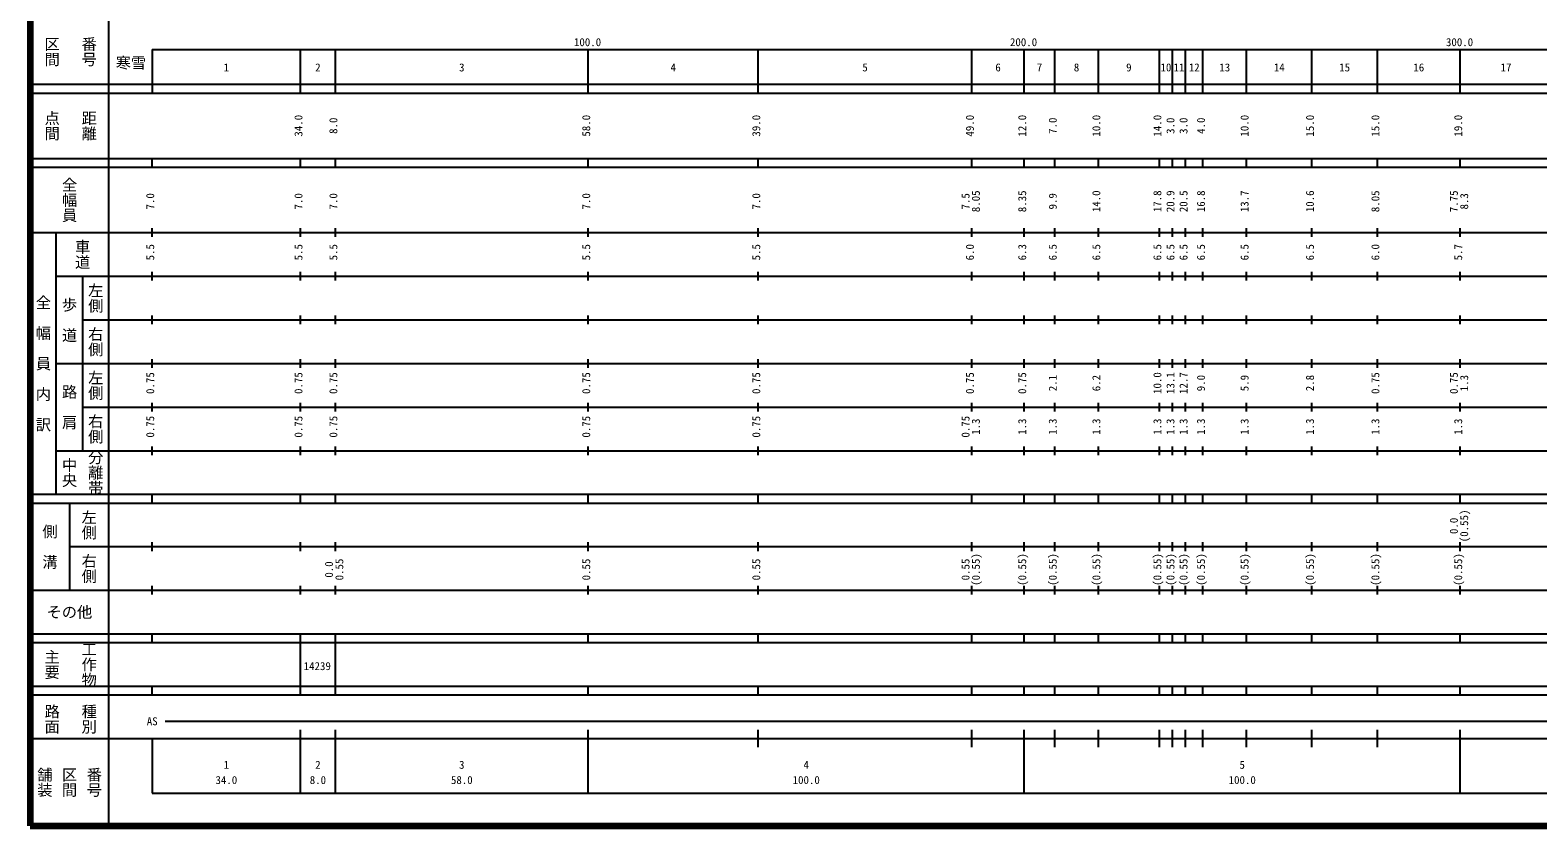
# Model space of a CAD drawing. Units: millimetres on the paper, enlarged 1000 times. Extents: x 40000 to 680000, y 20000 to 380000.
# Drawn here: x 40000 to 385805, y 20000 to 202409 of the extents above; entities that cross this region are included whole.
import ezdxf
from ezdxf.enums import TextEntityAlignment as Align

# ---------------------------------------------------------------- set-up
doc = ezdxf.new("R2010")
doc.units = ezdxf.units.MM
doc.header["$LTSCALE"] = 1000
for name, color, linetype, lineweight in [('M-BGD', 7, 'Continuous', 25), ('M-TTL', 2, 'Continuous', 140), ('M-TTL-BAND', 7, 'Continuous', 25)]:
    doc.layers.add(name, color=color, linetype=linetype, lineweight=lineweight)
doc.styles.add('@ＭＳ ゴシック', font='')
doc.styles.add('ＭＳ ゴシック', font='')
doc.styles.get('@ＭＳ ゴシック').set_extended_font_data('@MS Gothic')
doc.styles.get('ＭＳ ゴシック').set_extended_font_data('MS Gothic')

msp = doc.modelspace()

# ---------------------------------------------------------------- linework, layer by layer
at = {"layer": 'M-TTL'}
for p, q in [((40000, 380000), (40000, 20000)), ((40000, 20000), (680000, 20000))]:
    msp.add_line(p, q, dxfattribs=at)
at = {"layer": 'M-TTL-BAND'}
for p, q in [((58000, 370000), (58000, 20000)), ((68000, 198000), (579000, 198000)), ((68000, 198000), (68000, 188000)), ((102000, 188000), (102000, 198000)), ((110000, 188000), (110000, 198000)), ((168000, 188000), (168000, 198000)), ((207000, 188000), (207000, 198000)), ((256000, 188000), (256000, 198000)), ((268000, 188000), (268000, 198000)), ((275000, 188000), (275000, 198000)), ((285000, 188000), (285000, 198000)), ((299000, 188000), (299000, 198000)), ((302000, 188000), (302000, 198000)), ((305000, 188000), (305000, 198000)), ((309000, 188000), (309000, 198000)), ((319000, 188000), (319000, 198000)), ((334000, 188000), (334000, 198000)), ((349000, 188000), (349000, 198000)), ((368000, 188000), (368000, 198000)), ((40000, 190000), (579000, 190000)), ((40000, 188000), (579000, 188000)), ((40000, 173000), (579000, 173000)), ((68000, 171000), (68000, 173000)), ((102000, 171000), (102000, 173000)), ((110000, 171000), (110000, 173000)), ((168000, 171000), (168000, 173000)), ((207000, 171000), (207000, 173000)), ((256000, 171000), (256000, 173000)), ((268000, 171000), (268000, 173000)), ((275000, 171000), (275000, 173000)), ((285000, 171000), (285000, 173000)), ((299000, 171000), (299000, 173000)), ((302000, 171000), (302000, 173000)), ((305000, 171000), (305000, 173000)), ((309000, 171000), (309000, 173000)), ((319000, 171000), (319000, 173000)), ((334000, 171000), (334000, 173000)), ((349000, 171000), (349000, 173000)), ((368000, 171000), (368000, 173000)), ((40000, 171000), (579000, 171000)), ((40000, 156000), (579000, 156000)), ((46000, 96000), (46000, 156000)), ((68000, 155000), (68000, 157000)), ((102000, 155000), (102000, 157000)), ((110000, 155000), (110000, 157000)), ((168000, 155000), (168000, 157000)), ((207000, 155000), (207000, 157000)), ((256000, 155000), (256000, 157000)), ((268000, 155000), (268000, 157000)), ((275000, 155000), (275000, 157000)), ((285000, 155000), (285000, 157000)), ((299000, 155000), (299000, 157000)), ((302000, 155000), (302000, 157000)), ((305000, 155000), (305000, 157000)), ((309000, 155000), (309000, 157000)), ((319000, 155000), (319000, 157000)), ((334000, 155000), (334000, 157000)), ((349000, 155000), (349000, 157000)), ((368000, 155000), (368000, 157000)), ((46000, 146000), (579000, 146000)), ((52000, 146000), (52000, 106000)), ((68000, 145000), (68000, 147000)), ((102000, 145000), (102000, 147000)), ((110000, 145000), (110000, 147000)), ((168000, 145000), (168000, 147000)), ((207000, 145000), (207000, 147000)), ((256000, 145000), (256000, 147000)), ((268000, 145000), (268000, 147000)), ((275000, 145000), (275000, 147000)), ((285000, 145000), (285000, 147000)), ((299000, 145000), (299000, 147000)), ((302000, 145000), (302000, 147000)), ((305000, 145000), (305000, 147000)), ((309000, 145000), (309000, 147000)), ((319000, 145000), (319000, 147000)), ((334000, 145000), (334000, 147000)), ((349000, 145000), (349000, 147000)), ((368000, 145000), (368000, 147000)), ((52000, 136000), (579000, 136000)), ((68000, 135000), (68000, 137000)), ((102000, 135000), (102000, 137000)), ((110000, 135000), (110000, 137000)), ((168000, 135000), (168000, 137000)), ((207000, 135000), (207000, 137000)), ((256000, 135000), (256000, 137000)), ((268000, 135000), (268000, 137000)), ((275000, 135000), (275000, 137000)), ((285000, 135000), (285000, 137000)), ((299000, 135000), (299000, 137000)), ((302000, 135000), (302000, 137000)), ((305000, 135000), (305000, 137000)), ((309000, 135000), (309000, 137000)), ((319000, 135000), (319000, 137000)), ((334000, 135000), (334000, 137000)), ((349000, 135000), (349000, 137000)), ((368000, 135000), (368000, 137000)), ((46000, 126000), (579000, 126000)), ((68000, 125000), (68000, 127000)), ((102000, 125000), (102000, 127000)), ((110000, 125000), (110000, 127000)), ((168000, 125000), (168000, 127000)), ((207000, 125000), (207000, 127000)), ((256000, 125000), (256000, 127000)), ((268000, 125000), (268000, 127000)), ((275000, 125000), (275000, 127000)), ((285000, 125000), (285000, 127000)), ((299000, 125000), (299000, 127000)), ((302000, 125000), (302000, 127000)), ((305000, 125000), (305000, 127000)), ((309000, 125000), (309000, 127000)), ((319000, 125000), (319000, 127000)), ((334000, 125000), (334000, 127000)), ((349000, 125000), (349000, 127000)), ((368000, 125000), (368000, 127000)), ((52000, 116000), (579000, 116000)), ((68000, 115000), (68000, 117000)), ((102000, 115000), (102000, 117000)), ((110000, 115000), (110000, 117000)), ((168000, 115000), (168000, 117000)), ((207000, 115000), (207000, 117000)), ((256000, 115000), (256000, 117000)), ((268000, 115000), (268000, 117000)), ((275000, 115000), (275000, 117000)), ((285000, 115000), (285000, 117000)), ((299000, 115000), (299000, 117000)), ((302000, 115000), (302000, 117000)), ((305000, 115000), (305000, 117000)), ((309000, 115000), (309000, 117000)), ((319000, 115000), (319000, 117000)), ((334000, 115000), (334000, 117000)), ((349000, 115000), (349000, 117000)), ((368000, 115000), (368000, 117000)), ((46000, 106000), (579000, 106000)), ((68000, 105000), (68000, 107000)), ((102000, 105000), (102000, 107000)), ((110000, 105000), (110000, 107000)), ((168000, 105000), (168000, 107000)), ((207000, 105000), (207000, 107000)), ((256000, 105000), (256000, 107000)), ((268000, 105000), (268000, 107000)), ((275000, 105000), (275000, 107000)), ((285000, 105000), (285000, 107000)), ((299000, 105000), (299000, 107000)), ((302000, 105000), (302000, 107000)), ((305000, 105000), (305000, 107000)), ((309000, 105000), (309000, 107000)), ((319000, 105000), (319000, 107000)), ((334000, 105000), (334000, 107000)), ((349000, 105000), (349000, 107000)), ((368000, 105000), (368000, 107000)), ((40000, 96000), (579000, 96000)), ((40000, 94000), (579000, 94000)), ((49000, 94000), (49000, 74000)), ((68000, 94000), (68000, 96000)), ((102000, 94000), (102000, 96000)), ((110000, 94000), (110000, 96000)), ((168000, 94000), (168000, 96000)), ((207000, 94000), (207000, 96000)), ((256000, 94000), (256000, 96000)), ((268000, 94000), (268000, 96000)), ((275000, 94000), (275000, 96000)), ((285000, 94000), (285000, 96000)), ((299000, 94000), (299000, 96000)), ((302000, 94000), (302000, 96000)), ((305000, 94000), (305000, 96000)), ((309000, 94000), (309000, 96000)), ((319000, 94000), (319000, 96000)), ((334000, 94000), (334000, 96000)), ((349000, 94000), (349000, 96000)), ((368000, 94000), (368000, 96000)), ((49000, 84000), (579000, 84000)), ((68000, 83000), (68000, 85000)), ((102000, 83000), (102000, 85000)), ((110000, 83000), (110000, 85000)), ((168000, 83000), (168000, 85000)), ((207000, 83000), (207000, 85000)), ((256000, 83000), (256000, 85000)), ((268000, 83000), (268000, 85000)), ((275000, 83000), (275000, 85000)), ((285000, 83000), (285000, 85000)), ((299000, 83000), (299000, 85000)), ((302000, 83000), (302000, 85000)), ((305000, 83000), (305000, 85000)), ((309000, 83000), (309000, 85000)), ((319000, 83000), (319000, 85000)), ((334000, 83000), (334000, 85000)), ((349000, 83000), (349000, 85000)), ((368000, 83000), (368000, 85000)), ((40000, 74000), (579000, 74000)), ((68000, 73000), (68000, 75000)), ((102000, 73000), (102000, 75000)), ((110000, 73000), (110000, 75000)), ((168000, 73000), (168000, 75000)), ((207000, 73000), (207000, 75000)), ((256000, 73000), (256000, 75000)), ((268000, 73000), (268000, 75000)), ((275000, 73000), (275000, 75000)), ((285000, 73000), (285000, 75000)), ((299000, 73000), (299000, 75000)), ((302000, 73000), (302000, 75000)), ((305000, 73000), (305000, 75000)), ((309000, 73000), (309000, 75000)), ((319000, 73000), (319000, 75000)), ((334000, 73000), (334000, 75000)), ((349000, 73000), (349000, 75000)), ((368000, 73000), (368000, 75000)), ((40000, 64000), (579000, 64000)), ((68000, 62000), (68000, 64000)), ((102000, 62000), (102000, 64000)), ((110000, 62000), (110000, 64000)), ((168000, 62000), (168000, 64000)), ((207000, 62000), (207000, 64000)), ((256000, 62000), (256000, 64000)), ((268000, 62000), (268000, 64000)), ((275000, 62000), (275000, 64000)), ((285000, 62000), (285000, 64000)), ((299000, 62000), (299000, 64000)), ((302000, 62000), (302000, 64000)), ((305000, 62000), (305000, 64000)), ((309000, 62000), (309000, 64000)), ((319000, 62000), (319000, 64000)), ((334000, 62000), (334000, 64000)), ((349000, 62000), (349000, 64000)), ((368000, 62000), (368000, 64000)), ((40000, 62000), (579000, 62000)), ((102000, 52000), (102000, 62000)), ((110000, 52000), (110000, 62000)), ((40000, 52000), (579000, 52000)), ((68000, 50000), (68000, 52000)), ((102000, 50000), (102000, 52000)), ((110000, 50000), (110000, 52000)), ((168000, 50000), (168000, 52000)), ((207000, 50000), (207000, 52000)), ((256000, 50000), (256000, 52000)), ((268000, 50000), (268000, 52000)), ((275000, 50000), (275000, 52000)), ((285000, 50000), (285000, 52000)), ((299000, 50000), (299000, 52000)), ((302000, 50000), (302000, 52000)), ((305000, 50000), (305000, 52000)), ((309000, 50000), (309000, 52000)), ((319000, 50000), (319000, 52000)), ((334000, 50000), (334000, 52000)), ((349000, 50000), (349000, 52000)), ((368000, 50000), (368000, 52000)), ((40000, 50000), (579000, 50000)), ((71000, 44000), (547000, 44000)), ((102000, 27500), (102000, 42000)), ((110000, 27500), (110000, 42000)), ((168000, 27500), (168000, 42000)), ((207000, 38000), (207000, 42000)), ((256000, 38000), (256000, 42000)), ((268000, 27500), (268000, 42000)), ((275000, 38000), (275000, 42000)), ((285000, 38000), (285000, 42000)), ((299000, 38000), (299000, 42000)), ((302000, 38000), (302000, 42000)), ((305000, 38000), (305000, 42000)), ((309000, 38000), (309000, 42000)), ((319000, 38000), (319000, 42000)), ((334000, 38000), (334000, 42000)), ((349000, 38000), (349000, 42000)), ((368000, 27500), (368000, 42000)), ((40000, 40000), (579000, 40000)), ((68000, 40000), (68000, 27500)), ((68000, 27500), (579000, 27500))]:
    msp.add_line(p, q, dxfattribs=at)

# ---------------------------------------------------------------- texts
at = {"layer": 'M-BGD', "style": 'ＭＳ ゴシック'}
msp.add_text('寒雪', height=2566, dxfattribs=at).set_placement((66616, 192866), align=Align.BOTTOM_RIGHT)
at = {"layer": 'M-TTL-BAND', "style": '@ＭＳ ゴシック'}
for s, p in [('区間', (45000, 197500)), ('番号', (53500, 197500)), ('点間', (45000, 180500)), ('距離', (53500, 180500)), ('全幅員', (49000, 163500)), ('車道', (52000, 151000)), ('左側', (55000, 141000)), ('全\u3000幅\u3000員\u3000内\u3000訳', (43000, 126000)), ('歩\u3000道', (49000, 136000)), ('右側', (55000, 131000)), ('路\u3000肩', (49000, 116000)), ('左側', (55000, 121000)), ('右側', (55000, 111000)), ('中央', (49000, 101000)), ('分離帯', (55000, 101000)), ('左側', (53500, 89000)), ('側\u3000溝', (44500, 84000)), ('右側', (53500, 79000)), ('主要', (45000, 57000)), ('工作物', (53500, 57000)), ('路面', (45000, 44500)), ('種別', (53500, 44500)), ('舗装', (43333, 30000)), ('区間', (49000, 30000)), ('番号', (54667, 30000))]:
    msp.add_text(s, height=2566, rotation=270, dxfattribs=at).set_placement(p, align=Align.MIDDLE_CENTER)
at = {"layer": 'M-TTL-BAND', "style": 'ＭＳ ゴシック'}
for s, p in [('100.0', (167844, 198195)), ('200.0', (267844, 198195)), ('300.0', (367844, 198195)), ('1', (85000, 192405)), ('2', (106000, 192405)), ('3', (139000, 192405)), ('4', (187500, 192405)), ('5', (231500, 192405)), ('6', (262000, 192405)), ('7', (271500, 192405)), ('8', (280000, 192405)), ('9', (292000, 192405)), ('10', (300500, 192405)), ('11', (303500, 192405)), ('12', (307000, 192405)), ('13', (314000, 192405)), ('14', (326500, 192405)), ('15', (341500, 192405)), ('16', (358500, 192405)), ('17', (378500, 192405)), ('AS', (68000, 42500)), ('1', (85000, 32523)), ('2', (106000, 32523)), ('3', (139000, 32523)), ('4', (218000, 32523)), ('5', (318000, 32523)), ('34.0', (85000, 29033)), ('8.0', (106000, 29033)), ('58.0', (139000, 29033)), ('100.0', (218000, 29033)), ('100.0', (318000, 29033))]:
    msp.add_text(s, height=1833, dxfattribs=at).set_placement(p, align=Align.BOTTOM_CENTER)
for s, p in [('34.0', (103000, 180500)), ('8.0', (111000, 180500)), ('58.0', (169000, 180500)), ('39.0', (208000, 180500)), ('49.0', (257000, 180500)), ('12.0', (269000, 180500)), ('7.0', (276000, 180500)), ('10.0', (286000, 180500)), ('14.0', (300000, 180500)), ('3.0', (303000, 180500)), ('3.0', (306000, 180500)), ('4.0', (310000, 180500)), ('10.0', (320000, 180500)), ('15.0', (335000, 180500)), ('15.0', (350000, 180500)), ('19.0', (369000, 180500)), ('7.0', (69000, 163174)), ('7.0', (103000, 163174)), ('7.0', (111000, 163174)), ('7.0', (169000, 163174)), ('7.0', (208000, 163174)), ('7.5', (256000, 163174)), ('8.05', (258370, 163174)), ('8.35', (269000, 163174)), ('9.9', (276000, 163174)), ('14.0', (286000, 163174)), ('17.8', (300000, 163174)), ('20.9', (303000, 163174)), ('20.5', (306000, 163174)), ('16.8', (310000, 163174)), ('13.7', (320000, 163174)), ('10.6', (335000, 163174)), ('8.05', (350000, 163174)), ('7.75', (368000, 163174)), ('8.3', (370370, 163174)), ('5.5', (69000, 151500)), ('5.5', (103000, 151500)), ('5.5', (111000, 151500)), ('5.5', (169000, 151500)), ('5.5', (208000, 151500)), ('6.0', (257000, 151500)), ('6.3', (269000, 151500)), ('6.5', (276000, 151500)), ('6.5', (286000, 151500)), ('6.5', (300000, 151500)), ('6.5', (303000, 151500)), ('6.5', (306000, 151500)), ('6.5', (310000, 151500)), ('6.5', (320000, 151500)), ('6.5', (335000, 151500)), ('6.0', (350000, 151500)), ('5.7', (369000, 151500)), ('0.75', (69000, 121500)), ('0.75', (103000, 121500)), ('0.75', (111000, 121500)), ('0.75', (169000, 121500)), ('0.75', (208000, 121500)), ('0.75', (257000, 121500)), ('0.75', (269000, 121500)), ('2.1', (276000, 121500)), ('6.2', (286000, 121500)), ('10.0', (300000, 121500)), ('13.1', (303000, 121500)), ('12.7', (306000, 121500)), ('9.0', (310000, 121500)), ('5.9', (320000, 121500)), ('2.8', (335000, 121500)), ('0.75', (350000, 121500)), ('0.75', (368000, 121500)), ('1.3', (370370, 121500)), ('0.75', (69000, 111500)), ('0.75', (103000, 111500)), ('0.75', (111000, 111500)), ('0.75', (169000, 111500)), ('0.75', (208000, 111500)), ('0.75', (256000, 111500)), ('1.3', (258370, 111500)), ('1.3', (269000, 111500)), ('1.3', (276000, 111500)), ('1.3', (286000, 111500)), ('1.3', (300000, 111500)), ('1.3', (303000, 111500)), ('1.3', (306000, 111500)), ('1.3', (310000, 111500)), ('1.3', (320000, 111500)), ('1.3', (335000, 111500)), ('1.3', (350000, 111500)), ('1.3', (369000, 111500)), ('0.0', (368000, 88764)), ('(0.55)', (370370, 88764)), ('0.0', (110000, 78764)), ('0.55', (112370, 78764)), ('0.55', (169000, 78764)), ('0.55', (208000, 78764)), ('0.55', (256000, 78764)), ('(0.55)', (258370, 78764)), ('(0.55)', (269000, 78764)), ('(0.55)', (276000, 78764)), ('(0.55)', (286000, 78764)), ('(0.55)', (300000, 78764)), ('(0.55)', (303000, 78764)), ('(0.55)', (306000, 78764)), ('(0.55)', (310000, 78764)), ('(0.55)', (320000, 78764)), ('(0.55)', (335000, 78764)), ('(0.55)', (350000, 78764)), ('(0.55)', (369000, 78764))]:
    msp.add_text(s, height=1833, rotation=90, dxfattribs=at).set_placement(p, align=Align.BOTTOM_CENTER)
msp.add_text('その他', height=2566, dxfattribs=at).set_placement((49000, 69000), align=Align.MIDDLE_CENTER)
msp.add_text('14239', height=1833, dxfattribs=at).set_placement((102737, 55156), align=Align.BOTTOM_LEFT)

doc.saveas('drawing.dxf')
